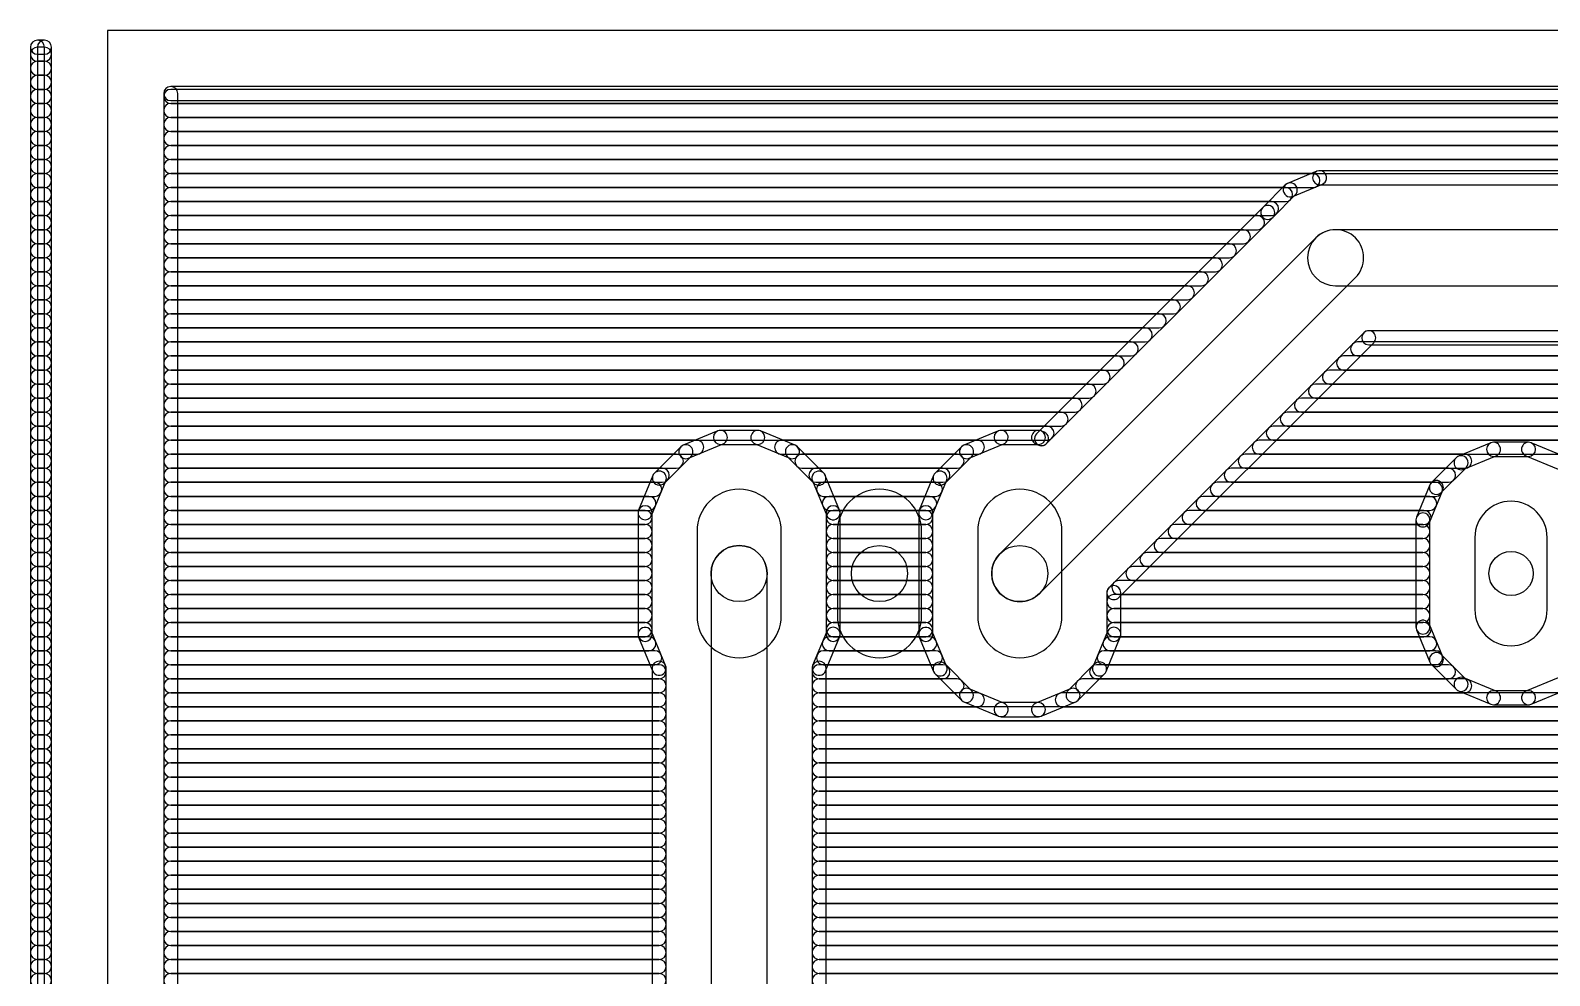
# Model space of a CAD drawing. Extents: x 43.1 to 124.6, y -1.4 to 78.4.
# Drawn here: x 43.05 to 70.55, y 61.3 to 78.41 of the extents above; entities that cross this region are included whole.
import ezdxf

# ---------------------------------------------------------------- set-up
doc = ezdxf.new("R2010")
doc.units = 0
for name, color, linetype in [('16', 175, 'CONTINUOUS'), ('17', 82, 'CONTINUOUS'), ('20', 30, 'CONTINUOUS'), ('44', 253, 'CONTINUOUS')]:
    doc.layers.add(name, color=color, linetype=linetype)

# ---------------------------------------------------------------- blocks, each defined once
blk = doc.blocks.new('LONGP100')
blk.add_lwpolyline([(-0.5, -0.5), (0.5, -0.5, 1), (0.5, 0.5), (-0.5, 0.5, 1)], format="xyb", close=True)

msp = doc.modelspace()

# ---------------------------------------------------------------- linework, layer by layer
at = {"layer": '16'}
for points in [[(43.307, -0.635), (43.307, 78.105, 1), (43.053, 78.105), (43.053, -0.635, 1)], [(43.18, 77.978), (43.307, 77.978, 1), (43.307, 78.232), (43.18, 78.232, 1)], [(43.18, 77.851), (43.307, 77.851, 1), (43.307, 78.105), (43.18, 78.105, 1)], [(43.18, 78.105), (43.18, -0.2274, 1), (43.434, -0.2274), (43.434, 78.105, 1)], [(43.18, 77.597), (43.307, 77.597, 1), (43.307, 77.851), (43.18, 77.851, 1)], [(43.18, 77.343), (43.307, 77.343, 1), (43.307, 77.597), (43.18, 77.597, 1)], [(43.18, 77.089), (43.307, 77.089, 1), (43.307, 77.343), (43.18, 77.343, 1)], [(45.72, 1.143), (45.72, 77.267, 1), (45.466, 77.267), (45.466, 1.143, 1)], [(45.593, 77.14), (122.027, 77.14, 1), (122.027, 77.394), (45.593, 77.394, 1)], [(45.593, 77.089), (122.027, 77.089, 1), (122.027, 77.343), (45.593, 77.343, 1)], [(43.18, 76.835), (43.307, 76.835, 1), (43.307, 77.089), (43.18, 77.089, 1)], [(45.593, 76.835), (122.027, 76.835, 1), (122.027, 77.089), (45.593, 77.089, 1)], [(43.18, 76.581), (43.307, 76.581, 1), (43.307, 76.835), (43.18, 76.835, 1)], [(45.593, 76.581), (122.027, 76.581, 1), (122.027, 76.835), (45.593, 76.835, 1)], [(43.18, 76.327), (43.307, 76.327, 1), (43.307, 76.581), (43.18, 76.581, 1)], [(45.593, 76.327), (122.027, 76.327, 1), (122.027, 76.581), (45.593, 76.581, 1)], [(43.18, 76.073), (43.307, 76.073, 1), (43.307, 76.327), (43.18, 76.327, 1)], [(45.593, 76.073), (122.027, 76.073, 1), (122.027, 76.327), (45.593, 76.327, 1)], [(43.18, 75.819), (43.307, 75.819, 1), (43.307, 76.073), (43.18, 76.073, 1)], [(45.593, 75.819), (122.027, 75.819, 1), (122.027, 76.073), (45.593, 76.073, 1)], [(43.18, 75.565), (43.307, 75.565, 1), (43.307, 75.819), (43.18, 75.819, 1)], [(45.593, 75.565), (66.2644, 75.565, 1), (66.2644, 75.819), (45.593, 75.819, 1)], [(65.7651, 75.6122), (65.3578, 75.2049, 1), (65.5374, 75.0253), (65.9447, 75.4326, 1)], [(66.3384, 75.8601), (65.8063, 75.6397, 1), (65.9035, 75.4051), (66.4356, 75.6255, 1)], [(113.318, 75.8698), (66.387, 75.8698, 1), (66.387, 75.6158), (113.318, 75.6158, 1)], [(43.18, 75.311), (43.307, 75.311, 1), (43.307, 75.565), (43.18, 75.565, 1)], [(45.593, 75.311), (65.7705, 75.311, 1), (65.7705, 75.565), (45.593, 75.565, 1)], [(43.18, 75.057), (43.307, 75.057, 1), (43.307, 75.311), (43.18, 75.311, 1)], [(45.593, 75.057), (65.5165, 75.057, 1), (65.5165, 75.311), (45.593, 75.311, 1)], [(65.3578, 75.2049), (61.2637, 71.1108, 1), (61.4433, 70.9312), (65.5374, 75.0253, 1)], [(43.18, 74.803), (43.307, 74.803, 1), (43.307, 75.057), (43.18, 75.057, 1)], [(43.18, 74.549), (43.307, 74.549, 1), (43.307, 74.803), (43.18, 74.803, 1)], [(45.593, 74.803), (65.2625, 74.803, 1), (65.2625, 75.057), (45.593, 75.057, 1)], [(45.593, 74.549), (65.0085, 74.549, 1), (65.0085, 74.803), (45.593, 74.803, 1)], [(61.3192, 68.2208), (67.0342, 73.9358, 1), (66.3158, 74.6542), (60.6008, 68.9392, 1)], [(66.675, 73.787), (113.03, 73.787, 1), (113.03, 74.803), (66.675, 74.803, 1)], [(43.18, 74.295), (43.307, 74.295, 1), (43.307, 74.549), (43.18, 74.549, 1)], [(45.593, 74.295), (64.7545, 74.295, 1), (64.7545, 74.549), (45.593, 74.549, 1)], [(43.18, 74.041), (43.307, 74.041, 1), (43.307, 74.295), (43.18, 74.295, 1)], [(45.593, 74.041), (64.5005, 74.041, 1), (64.5005, 74.295), (45.593, 74.295, 1)], [(43.18, 73.787), (43.307, 73.787, 1), (43.307, 74.041), (43.18, 74.041, 1)], [(45.593, 73.787), (64.2465, 73.787, 1), (64.2465, 74.041), (45.593, 74.041, 1)], [(43.18, 73.533), (43.307, 73.533, 1), (43.307, 73.787), (43.18, 73.787, 1)], [(45.593, 73.533), (63.9925, 73.533, 1), (63.9925, 73.787), (45.593, 73.787, 1)], [(43.18, 73.279), (43.307, 73.279, 1), (43.307, 73.533), (43.18, 73.533, 1)], [(45.593, 73.279), (63.7385, 73.279, 1), (63.7385, 73.533), (45.593, 73.533, 1)], [(43.18, 73.025), (43.307, 73.025, 1), (43.307, 73.279), (43.18, 73.279, 1)], [(45.593, 73.025), (63.4845, 73.025, 1), (63.4845, 73.279), (45.593, 73.279, 1)], [(43.18, 72.771), (43.307, 72.771, 1), (43.307, 73.025), (43.18, 73.025, 1)], [(45.593, 72.771), (63.2305, 72.771, 1), (63.2305, 73.025), (45.593, 73.025, 1)], [(62.7516, 68.1445), (67.3645, 72.7574, 1), (67.1849, 72.937), (62.572, 68.3241, 1)], [(67.2747, 72.7202), (92.3897, 72.7202, 1), (92.3897, 72.9742), (67.2747, 72.9742, 1)], [(43.18, 72.517), (43.307, 72.517, 1), (43.307, 72.771), (43.18, 72.771, 1)], [(45.593, 72.517), (62.9765, 72.517, 1), (62.9765, 72.771), (45.593, 72.771, 1)], [(67.0715, 72.517), (92.1865, 72.517, 1), (92.1865, 72.771), (67.0715, 72.771, 1)], [(43.18, 72.263), (43.307, 72.263, 1), (43.307, 72.517), (43.18, 72.517, 1)], [(45.593, 72.263), (62.7225, 72.263, 1), (62.7225, 72.517), (45.593, 72.517, 1)], [(66.8175, 72.263), (91.9325, 72.263, 1), (91.9325, 72.517), (66.8175, 72.517, 1)], [(43.18, 72.009), (43.307, 72.009, 1), (43.307, 72.263), (43.18, 72.263, 1)], [(45.593, 72.009), (62.4685, 72.009, 1), (62.4685, 72.263), (45.593, 72.263, 1)], [(66.5635, 72.009), (91.6785, 72.009, 1), (91.6785, 72.263), (66.5635, 72.263, 1)], [(43.18, 71.755), (43.307, 71.755, 1), (43.307, 72.009), (43.18, 72.009, 1)], [(45.593, 71.755), (62.2145, 71.755, 1), (62.2145, 72.009), (45.593, 72.009, 1)], [(66.3095, 71.755), (91.4585, 71.755, 1), (91.4585, 72.009), (66.3095, 72.009, 1)], [(43.18, 71.501), (43.307, 71.501, 1), (43.307, 71.755), (43.18, 71.755, 1)], [(43.18, 71.247), (43.307, 71.247, 1), (43.307, 71.501), (43.18, 71.501, 1)], [(45.593, 71.501), (61.9605, 71.501, 1), (61.9605, 71.755), (45.593, 71.755, 1)], [(45.593, 71.247), (61.7065, 71.247, 1), (61.7065, 71.501), (45.593, 71.501, 1)], [(65.8015, 71.247), (91.2622, 71.247, 1), (91.2622, 71.501), (65.8015, 71.501, 1)], [(66.0555, 71.501), (91.3533, 71.501, 1), (91.3533, 71.755), (66.0555, 71.755, 1)], [(43.18, 70.993), (43.307, 70.993, 1), (43.307, 71.247), (43.18, 71.247, 1)], [(45.593, 70.993), (61.4525, 70.993, 1), (61.4525, 71.247), (45.593, 71.247, 1)], [(65.5475, 70.993), (91.2622, 70.993, 1), (91.2622, 71.247), (65.5475, 71.247, 1)], [(43.18, 70.739), (43.307, 70.739, 1), (43.307, 70.993), (43.18, 70.993, 1)], [(45.593, 70.739), (55.1123, 70.739, 1), (55.1123, 70.993), (45.593, 70.993, 1)], [(55.4929, 71.1611), (54.8674, 70.902, 1), (54.9646, 70.6674), (55.5901, 70.9265, 1)], [(56.2185, 71.1708), (55.5415, 71.1708, 1), (55.5415, 70.9168), (56.2185, 70.9168, 1)], [(56.8926, 70.902), (56.2671, 71.1611, 1), (56.1699, 70.9265), (56.7954, 70.6674, 1)], [(56.6477, 70.739), (60.1923, 70.739, 1), (60.1923, 70.993), (56.6477, 70.993, 1)], [(60.5729, 71.1611), (59.9474, 70.902, 1), (60.0446, 70.6674), (60.6701, 70.9265, 1)], [(61.2985, 71.1708), (60.6215, 71.1708, 1), (60.6215, 70.9168), (61.2985, 70.9168, 1)], [(61.4021, 71.1383), (61.3471, 71.1611, 1), (61.2499, 70.9265), (61.3049, 70.9037, 1)], [(65.2935, 70.739), (91.2622, 70.739, 1), (91.2622, 70.993), (65.2935, 70.993, 1)], [(69.4844, 70.9451), (68.8986, 70.7025, 1), (68.9958, 70.4678), (69.5816, 70.7105, 1)], [(70.167, 70.9548), (69.533, 70.9548, 1), (69.533, 70.7008), (70.167, 70.7008, 1)], [(70.8014, 70.7025), (70.2156, 70.9451, 1), (70.1184, 70.7105), (70.7042, 70.4678, 1)], [(43.18, 70.485), (43.307, 70.485, 1), (43.307, 70.739), (43.18, 70.739, 1)], [(45.593, 70.485), (54.7433, 70.485, 1), (54.7433, 70.739), (45.593, 70.739, 1)], [(54.8262, 70.8745), (54.3475, 70.3958, 1), (54.5271, 70.2162), (55.0058, 70.6949, 1)], [(57.4125, 70.3958), (56.9338, 70.8745, 1), (56.7542, 70.6949), (57.2329, 70.2162, 1)], [(57.0167, 70.485), (59.8233, 70.485, 1), (59.8233, 70.739), (57.0167, 70.739, 1)], [(59.9062, 70.8745), (59.4275, 70.3958, 1), (59.6071, 70.2162), (60.0858, 70.6949, 1)], [(65.0395, 70.485), (69.012, 70.485, 1), (69.012, 70.739), (65.0395, 70.739, 1)], [(68.8574, 70.675), (68.409, 70.2266, 1), (68.5886, 70.047), (69.037, 70.4954, 1)], [(43.18, 70.231), (43.307, 70.231, 1), (43.307, 70.485), (43.18, 70.485, 1)], [(45.593, 70.231), (54.4893, 70.231, 1), (54.4893, 70.485), (45.593, 70.485, 1)], [(54.32, 70.3546), (54.0609, 69.7291, 1), (54.2955, 69.6319), (54.5546, 70.2574, 1)], [(57.2707, 70.231), (59.5693, 70.231, 1), (59.5693, 70.485), (57.2707, 70.485, 1)], [(57.6991, 69.7291), (57.44, 70.3546, 1), (57.2054, 70.2574), (57.4645, 69.6319, 1)], [(59.4, 70.3546), (59.1409, 69.7291, 1), (59.3755, 69.6319), (59.6346, 70.2574, 1)], [(64.7855, 70.231), (68.72, 70.231, 1), (68.72, 70.485), (64.7855, 70.485, 1)], [(43.18, 69.977), (43.307, 69.977, 1), (43.307, 70.231), (43.18, 70.231, 1)], [(45.593, 69.977), (54.3536, 69.977, 1), (54.3536, 70.231), (45.593, 70.231, 1)], [(57.4064, 69.977), (59.4336, 69.977, 1), (59.4336, 70.231), (57.4064, 70.231, 1)], [(64.5315, 69.977), (68.4853, 69.977, 1), (68.4853, 70.231), (64.5315, 70.231, 1)], [(68.3815, 70.1854), (68.1389, 69.5996, 1), (68.3735, 69.5024), (68.6162, 70.0882, 1)], [(43.18, 69.723), (43.307, 69.723, 1), (43.307, 69.977), (43.18, 69.977, 1)], [(45.593, 69.723), (54.2484, 69.723, 1), (54.2484, 69.977), (45.593, 69.977, 1)], [(57.5116, 69.723), (59.3284, 69.723, 1), (59.3284, 69.977), (57.5116, 69.977, 1)], [(64.2775, 69.723), (68.38, 69.723, 1), (68.38, 69.977), (64.2775, 69.977, 1)], [(43.18, 69.469), (43.307, 69.469, 1), (43.307, 69.723), (43.18, 69.723, 1)], [(45.593, 69.469), (54.1782, 69.469, 1), (54.1782, 69.723), (45.593, 69.723, 1)], [(54.0512, 69.6805), (54.0512, 67.4795, 1), (54.3052, 67.4795), (54.3052, 69.6805, 1)], [(57.7088, 67.4795), (57.7088, 69.6805, 1), (57.4548, 69.6805), (57.4548, 67.4795, 1)], [(57.5818, 69.469), (59.2582, 69.469, 1), (59.2582, 69.723), (57.5818, 69.723, 1)], [(59.1312, 69.6805), (59.1312, 67.4795, 1), (59.3852, 67.4795), (59.3852, 69.6805, 1)], [(64.0235, 69.469), (68.2748, 69.469, 1), (68.2748, 69.723), (64.0235, 69.723, 1)], [(68.1292, 69.551), (68.1292, 67.609, 1), (68.3832, 67.609), (68.3832, 69.551, 1)], [(43.18, 69.215), (43.307, 69.215, 1), (43.307, 69.469), (43.18, 69.469, 1)], [(45.593, 69.215), (54.1782, 69.215, 1), (54.1782, 69.469), (45.593, 69.469, 1)], [(57.5818, 69.215), (59.2582, 69.215, 1), (59.2582, 69.469), (57.5818, 69.469, 1)], [(63.7695, 69.215), (68.2562, 69.215, 1), (68.2562, 69.469), (63.7695, 69.469, 1)], [(43.18, 68.961), (43.307, 68.961, 1), (43.307, 69.215), (43.18, 69.215, 1)], [(45.593, 68.961), (54.1782, 68.961, 1), (54.1782, 69.215), (45.593, 69.215, 1)], [(55.372, 68.58), (55.372, 55.88, 1), (56.388, 55.88), (56.388, 68.58, 1)], [(57.5818, 68.961), (59.2582, 68.961, 1), (59.2582, 69.215), (57.5818, 69.215, 1)], [(63.5155, 68.961), (68.2562, 68.961, 1), (68.2562, 69.215), (63.5155, 69.215, 1)], [(43.18, 68.707), (43.307, 68.707, 1), (43.307, 68.961), (43.18, 68.961, 1)], [(45.593, 68.707), (54.1782, 68.707, 1), (54.1782, 68.961), (45.593, 68.961, 1)], [(57.5818, 68.707), (59.2582, 68.707, 1), (59.2582, 68.961), (57.5818, 68.961, 1)], [(63.2615, 68.707), (68.2562, 68.707, 1), (68.2562, 68.961), (63.2615, 68.961, 1)], [(43.18, 68.453), (43.307, 68.453, 1), (43.307, 68.707), (43.18, 68.707, 1)], [(45.593, 68.453), (54.1782, 68.453, 1), (54.1782, 68.707), (45.593, 68.707, 1)], [(57.5818, 68.453), (59.2582, 68.453, 1), (59.2582, 68.707), (57.5818, 68.707, 1)], [(63.0075, 68.453), (68.2562, 68.453, 1), (68.2562, 68.707), (63.0075, 68.707, 1)], [(43.18, 68.199), (43.307, 68.199, 1), (43.307, 68.453), (43.18, 68.453, 1)], [(43.18, 67.945), (43.307, 67.945, 1), (43.307, 68.199), (43.18, 68.199, 1)], [(45.593, 68.199), (54.1782, 68.199, 1), (54.1782, 68.453), (45.593, 68.453, 1)], [(45.593, 67.945), (54.1782, 67.945, 1), (54.1782, 68.199), (45.593, 68.199, 1)], [(57.5818, 68.199), (59.2582, 68.199, 1), (59.2582, 68.453), (57.5818, 68.453, 1)], [(57.5818, 67.945), (59.2582, 67.945, 1), (59.2582, 68.199), (57.5818, 68.199, 1)], [(62.7888, 67.4795), (62.7888, 68.2343, 1), (62.5348, 68.2343), (62.5348, 67.4795, 1)], [(62.6618, 67.945), (68.2562, 67.945, 1), (68.2562, 68.199), (62.6618, 68.199, 1)], [(62.7535, 68.199), (68.2562, 68.199, 1), (68.2562, 68.453), (62.7535, 68.453, 1)], [(43.18, 67.691), (43.307, 67.691, 1), (43.307, 67.945), (43.18, 67.945, 1)], [(45.593, 67.691), (54.1782, 67.691, 1), (54.1782, 67.945), (45.593, 67.945, 1)], [(57.5818, 67.691), (59.2582, 67.691, 1), (59.2582, 67.945), (57.5818, 67.945, 1)], [(62.6618, 67.691), (68.2562, 67.691, 1), (68.2562, 67.945), (62.6618, 67.945, 1)], [(43.18, 67.437), (43.307, 67.437, 1), (43.307, 67.691), (43.18, 67.691, 1)], [(45.593, 67.437), (54.1782, 67.437, 1), (54.1782, 67.691), (45.593, 67.691, 1)], [(57.5818, 67.437), (59.2582, 67.437, 1), (59.2582, 67.691), (57.5818, 67.691, 1)], [(62.6618, 67.437), (68.2748, 67.437, 1), (68.2748, 67.691), (62.6618, 67.691, 1)], [(68.1389, 67.5604), (68.3815, 66.9746, 1), (68.6162, 67.0718), (68.3735, 67.6576, 1)], [(43.18, 67.183), (43.307, 67.183, 1), (43.307, 67.437), (43.18, 67.437, 1)], [(45.593, 67.183), (54.2484, 67.183, 1), (54.2484, 67.437), (45.593, 67.437, 1)], [(54.0609, 67.4309), (54.3149, 66.8177, 1), (54.5495, 66.9149), (54.2955, 67.5281, 1)], [(57.4451, 66.8177), (57.6991, 67.4309, 1), (57.4645, 67.5281), (57.2105, 66.9149, 1)], [(57.5116, 67.183), (59.3284, 67.183, 1), (59.3284, 67.437), (57.5116, 67.437, 1)], [(59.1409, 67.4309), (59.4, 66.8054, 1), (59.6346, 66.9026), (59.3755, 67.5281, 1)], [(62.52, 66.8054), (62.7791, 67.4309, 1), (62.5445, 67.5281), (62.2854, 66.9026, 1)], [(62.5916, 67.183), (68.38, 67.183, 1), (68.38, 67.437), (62.5916, 67.437, 1)], [(43.18, 66.929), (43.307, 66.929, 1), (43.307, 67.183), (43.18, 67.183, 1)], [(45.593, 66.929), (54.3536, 66.929, 1), (54.3536, 67.183), (45.593, 67.183, 1)], [(57.4064, 66.929), (59.4336, 66.929, 1), (59.4336, 67.183), (57.4064, 67.183, 1)], [(62.4864, 66.929), (68.4852, 66.929, 1), (68.4852, 67.183), (62.4864, 67.183, 1)], [(68.409, 66.9334), (68.8574, 66.485, 1), (69.037, 66.6646), (68.5886, 67.113, 1)], [(43.18, 66.675), (43.307, 66.675, 1), (43.307, 66.929), (43.18, 66.929, 1)], [(45.593, 66.675), (54.4322, 66.675, 1), (54.4322, 66.929), (45.593, 66.929, 1)], [(54.3052, 66.8663), (54.3052, 56.4797, 1), (54.5592, 56.4797), (54.5592, 66.8663, 1)], [(57.4548, 55.592), (57.4548, 66.8663, 1), (57.2008, 66.8663), (57.2008, 55.592, 1)], [(57.3278, 66.675), (59.5693, 66.675, 1), (59.5693, 66.929), (57.3278, 66.929, 1)], [(59.4275, 66.7642), (59.9062, 66.2855, 1), (60.0858, 66.4651), (59.6071, 66.9438, 1)], [(62.0138, 66.2855), (62.4925, 66.7642, 1), (62.3129, 66.9438), (61.8342, 66.4651, 1)], [(62.3507, 66.675), (68.72, 66.675, 1), (68.72, 66.929), (62.3507, 66.929, 1)], [(43.18, 66.421), (43.307, 66.421, 1), (43.307, 66.675), (43.18, 66.675, 1)], [(45.593, 66.421), (54.4322, 66.421, 1), (54.4322, 66.675), (45.593, 66.675, 1)], [(57.3278, 66.421), (59.8233, 66.421, 1), (59.8233, 66.675), (57.3278, 66.675, 1)], [(62.0967, 66.421), (69.012, 66.421, 1), (69.012, 66.675), (62.0967, 66.675, 1)], [(68.8986, 66.4575), (69.4844, 66.2149, 1), (69.5816, 66.4495), (68.9958, 66.6922, 1)], [(70.2156, 66.2149), (70.8014, 66.4575, 1), (70.7042, 66.6922), (70.1184, 66.4495, 1)], [(43.18, 66.167), (43.307, 66.167, 1), (43.307, 66.421), (43.18, 66.421, 1)], [(45.593, 66.167), (54.4322, 66.167, 1), (54.4322, 66.421), (45.593, 66.421, 1)], [(57.3278, 66.167), (60.1922, 66.167, 1), (60.1922, 66.421), (57.3278, 66.421, 1)], [(59.9474, 66.258), (60.5729, 65.9989, 1), (60.6701, 66.2335), (60.0446, 66.4926, 1)], [(61.3471, 65.9989), (61.9726, 66.258, 1), (61.8754, 66.4926), (61.2499, 66.2335, 1)], [(61.7278, 66.167), (101.4607, 66.167, 1), (101.4607, 66.421), (61.7278, 66.421, 1)], [(69.533, 66.2052), (70.167, 66.2052, 1), (70.167, 66.4592), (69.533, 66.4592, 1)], [(43.18, 65.913), (43.307, 65.913, 1), (43.307, 66.167), (43.18, 66.167, 1)], [(45.593, 65.913), (54.4322, 65.913, 1), (54.4322, 66.167), (45.593, 66.167, 1)], [(57.3278, 65.913), (101.5659, 65.913, 1), (101.5659, 66.167), (57.3278, 66.167, 1)], [(60.6215, 65.9892), (61.2985, 65.9892, 1), (61.2985, 66.2432), (60.6215, 66.2432, 1)], [(43.18, 65.659), (43.307, 65.659, 1), (43.307, 65.913), (43.18, 65.913, 1)], [(45.593, 65.659), (54.4322, 65.659, 1), (54.4322, 65.913), (45.593, 65.913, 1)], [(57.3278, 65.659), (101.7115, 65.659, 1), (101.7115, 65.913), (57.3278, 65.913, 1)], [(43.18, 65.405), (43.307, 65.405, 1), (43.307, 65.659), (43.18, 65.659, 1)], [(45.593, 65.405), (54.4322, 65.405, 1), (54.4322, 65.659), (45.593, 65.659, 1)], [(57.3278, 65.405), (101.9655, 65.405, 1), (101.9655, 65.659), (57.3278, 65.659, 1)], [(43.18, 65.151), (43.307, 65.151, 1), (43.307, 65.405), (43.18, 65.405, 1)], [(45.593, 65.151), (54.4322, 65.151, 1), (54.4322, 65.405), (45.593, 65.405, 1)], [(57.3278, 65.151), (102.2195, 65.151, 1), (102.2195, 65.405), (57.3278, 65.405, 1)], [(43.18, 64.897), (43.307, 64.897, 1), (43.307, 65.151), (43.18, 65.151, 1)], [(43.18, 64.643), (43.307, 64.643, 1), (43.307, 64.897), (43.18, 64.897, 1)], [(45.593, 64.897), (54.4322, 64.897, 1), (54.4322, 65.151), (45.593, 65.151, 1)], [(45.593, 64.643), (54.4322, 64.643, 1), (54.4322, 64.897), (45.593, 64.897, 1)], [(57.3278, 64.897), (102.4735, 64.897, 1), (102.4735, 65.151), (57.3278, 65.151, 1)], [(57.3278, 64.643), (102.7878, 64.643, 1), (102.7878, 64.897), (57.3278, 64.897, 1)], [(43.18, 64.389), (43.307, 64.389, 1), (43.307, 64.643), (43.18, 64.643, 1)], [(45.593, 64.389), (54.4322, 64.389, 1), (54.4322, 64.643), (45.593, 64.643, 1)], [(57.3278, 64.389), (102.902, 64.389, 1), (102.902, 64.643), (57.3278, 64.643, 1)], [(43.18, 64.135), (43.307, 64.135, 1), (43.307, 64.389), (43.18, 64.389, 1)], [(45.593, 64.135), (54.4322, 64.135, 1), (54.4322, 64.389), (45.593, 64.389, 1)], [(57.3278, 64.135), (102.7305, 64.135, 1), (102.7305, 64.389), (57.3278, 64.389, 1)], [(43.18, 63.881), (43.307, 63.881, 1), (43.307, 64.135), (43.18, 64.135, 1)], [(45.593, 63.881), (54.4322, 63.881, 1), (54.4322, 64.135), (45.593, 64.135, 1)], [(57.3278, 63.881), (102.6253, 63.881, 1), (102.6253, 64.135), (57.3278, 64.135, 1)], [(43.18, 63.627), (43.307, 63.627, 1), (43.307, 63.881), (43.18, 63.881, 1)], [(45.593, 63.627), (54.4322, 63.627, 1), (54.4322, 63.881), (45.593, 63.881, 1)], [(57.3278, 63.627), (102.5462, 63.627, 1), (102.5462, 63.881), (57.3278, 63.881, 1)], [(43.18, 63.373), (43.307, 63.373, 1), (43.307, 63.627), (43.18, 63.627, 1)], [(45.593, 63.373), (54.4322, 63.373, 1), (54.4322, 63.627), (45.593, 63.627, 1)], [(57.3278, 63.373), (102.5462, 63.373, 1), (102.5462, 63.627), (57.3278, 63.627, 1)], [(43.18, 63.119), (43.307, 63.119, 1), (43.307, 63.373), (43.18, 63.373, 1)], [(45.593, 63.119), (54.4322, 63.119, 1), (54.4322, 63.373), (45.593, 63.373, 1)], [(57.3278, 63.119), (102.5462, 63.119, 1), (102.5462, 63.373), (57.3278, 63.373, 1)], [(43.18, 62.865), (43.307, 62.865, 1), (43.307, 63.119), (43.18, 63.119, 1)], [(45.593, 62.865), (54.4322, 62.865, 1), (54.4322, 63.119), (45.593, 63.119, 1)], [(57.3278, 62.865), (102.6253, 62.865, 1), (102.6253, 63.119), (57.3278, 63.119, 1)], [(43.18, 62.611), (43.307, 62.611, 1), (43.307, 62.865), (43.18, 62.865, 1)], [(45.593, 62.611), (54.4322, 62.611, 1), (54.4322, 62.865), (45.593, 62.865, 1)], [(57.3278, 62.611), (102.7305, 62.611, 1), (102.7305, 62.865), (57.3278, 62.865, 1)], [(43.18, 62.357), (43.307, 62.357, 1), (43.307, 62.611), (43.18, 62.611, 1)], [(45.593, 62.357), (54.4322, 62.357, 1), (54.4322, 62.611), (45.593, 62.611, 1)], [(57.3278, 62.357), (102.902, 62.357, 1), (102.902, 62.611), (57.3278, 62.611, 1)], [(43.18, 62.103), (43.307, 62.103, 1), (43.307, 62.357), (43.18, 62.357, 1)], [(45.593, 62.103), (54.4322, 62.103, 1), (54.4322, 62.357), (45.593, 62.357, 1)], [(57.3278, 62.103), (103.156, 62.103, 1), (103.156, 62.357), (57.3278, 62.357, 1)], [(43.18, 61.849), (43.307, 61.849, 1), (43.307, 62.103), (43.18, 62.103, 1)], [(45.593, 61.849), (54.4322, 61.849, 1), (54.4322, 62.103), (45.593, 62.103, 1)], [(57.3278, 61.849), (102.902, 61.849, 1), (102.902, 62.103), (57.3278, 62.103, 1)], [(43.18, 61.595), (43.307, 61.595, 1), (43.307, 61.849), (43.18, 61.849, 1)], [(43.18, 61.341), (43.307, 61.341, 1), (43.307, 61.595), (43.18, 61.595, 1)], [(45.593, 61.595), (54.4322, 61.595, 1), (54.4322, 61.849), (45.593, 61.849, 1)], [(45.593, 61.341), (54.4322, 61.341, 1), (54.4322, 61.595), (45.593, 61.595, 1)], [(57.3278, 61.595), (102.7305, 61.595, 1), (102.7305, 61.849), (57.3278, 61.849, 1)], [(57.3278, 61.341), (102.6253, 61.341, 1), (102.6253, 61.595), (57.3278, 61.595, 1)], [(43.18, 61.087), (43.307, 61.087, 1), (43.307, 61.341), (43.18, 61.341, 1)], [(45.593, 61.087), (54.4322, 61.087, 1), (54.4322, 61.341), (45.593, 61.341, 1)], [(57.3278, 61.087), (102.5462, 61.087, 1), (102.5462, 61.341), (57.3278, 61.341, 1)]]:
    msp.add_lwpolyline(points, format="xyb", close=True, dxfattribs=at)
at = {"layer": '20'}
for p, q in [((123.17, 78.41), (44.45, 78.41)), ((44.45, 78.41), (44.45, 0))]:
    msp.add_line(p, q, dxfattribs=at)
at = {"layer": '44'}
for centre, radius in [((55.88, 68.58), 0.508), ((58.42, 68.58), 0.508), ((60.96, 68.58), 0.508), ((69.85, 68.58), 0.4)]:
    msp.add_circle(centre, radius, dxfattribs=at)

# ---------------------------------------------------------------- block references
at = {"layer": '17', "rotation": 90}
for p, xscale, yscale in [((55.88, 68.58), 1.524, 1.524), ((58.42, 68.58), 1.524, 1.524), ((60.96, 68.58), 1.524, 1.524), ((69.85, 68.58), 1.308, 1.308)]:
    msp.add_blockref('LONGP100', p, dxfattribs=dict(at, xscale=xscale, yscale=yscale))

doc.saveas('drawing.dxf')
